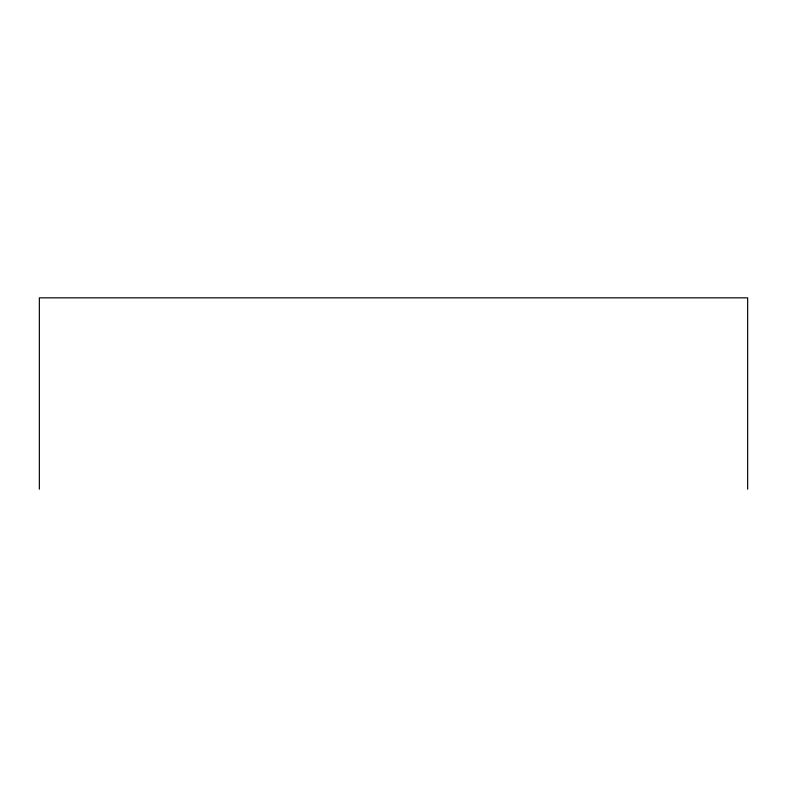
<?xml version="1.0" encoding="UTF-8"?>
<svg xmlns="http://www.w3.org/2000/svg" width="787" height="787" viewBox="0 0 787 787"><rect width="100%" height="100%" fill="white"/><g stroke="black" fill="none" stroke-linecap="round" stroke-linejoin="round"><path stroke-width="1.18" d="M747.65 489.16L747.65 297.84L39.35 297.84L39.35 489.16"/></g></svg>
